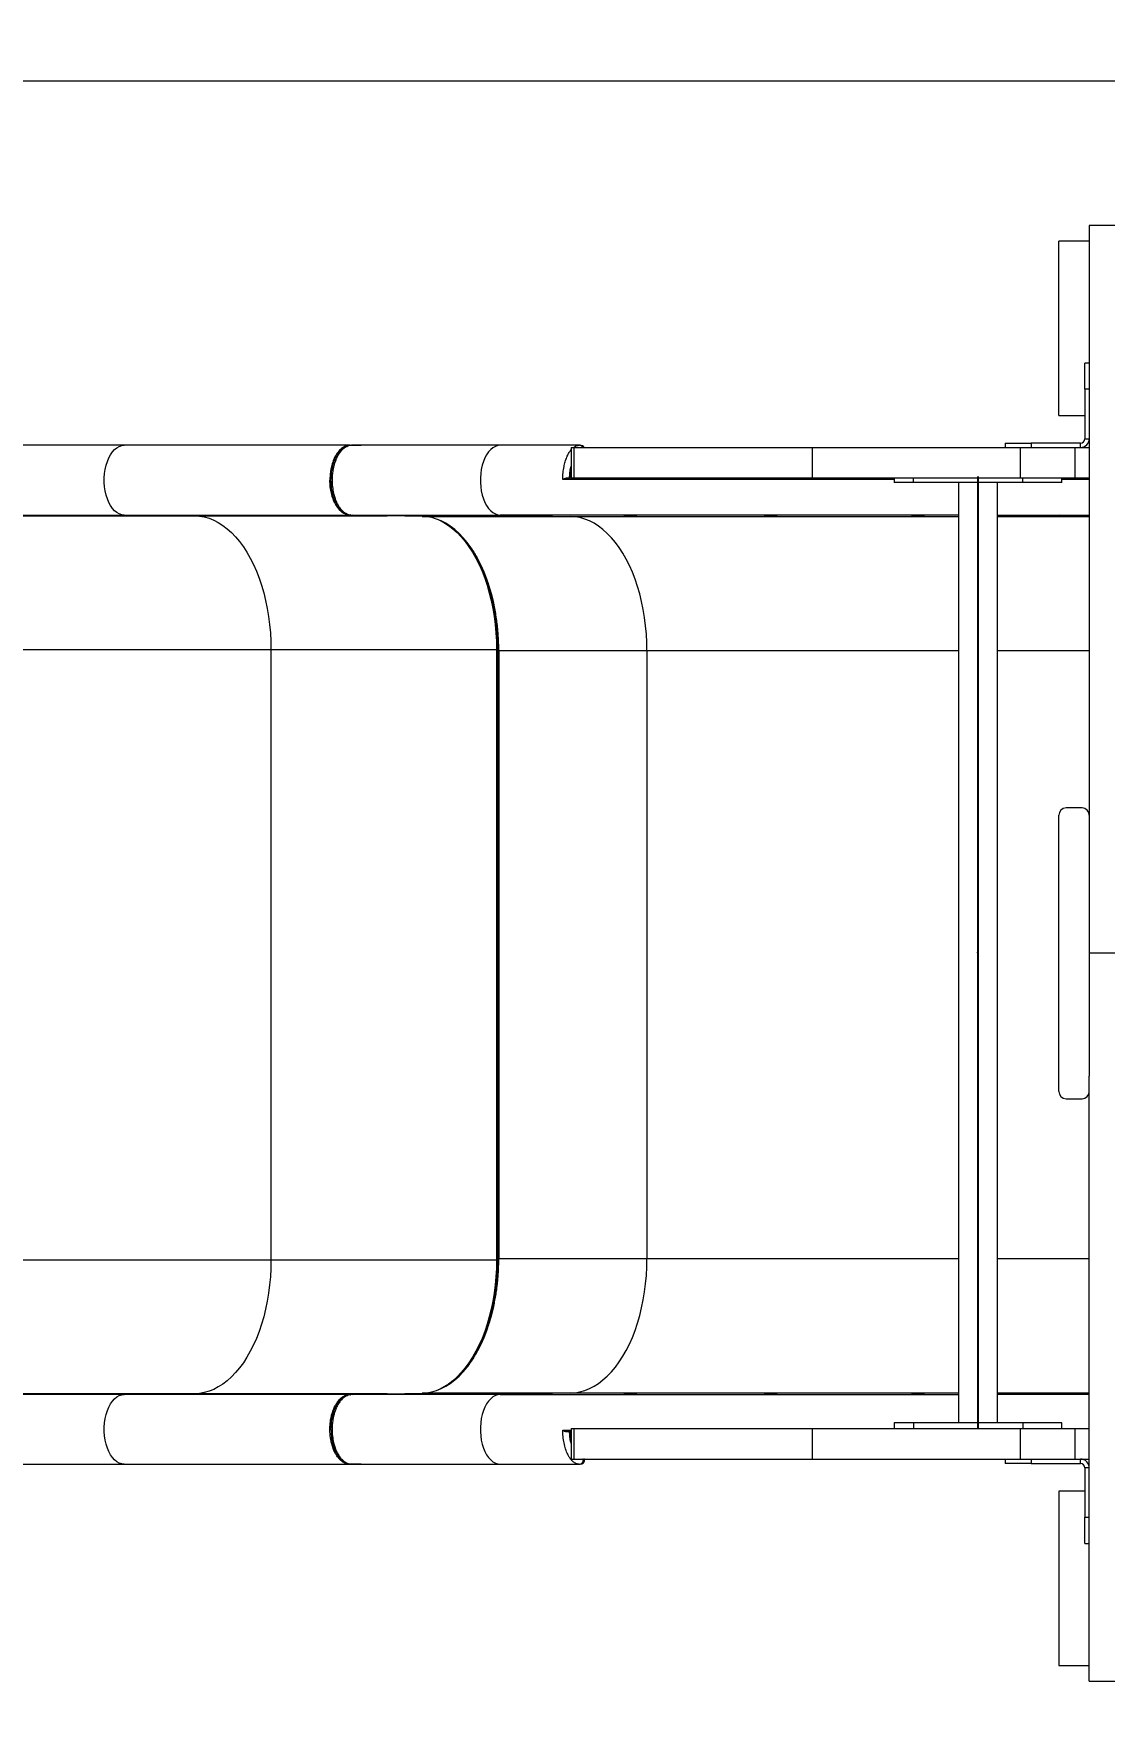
# Model space of a CAD drawing. Header units: millimetres. Extents: x -3976 to 3608, y -2418 to 2527.
# Drawn here: x -693 to 45, y -92 to 1060 of the extents above; entities that cross this region are included whole.
import ezdxf

# ---------------------------------------------------------------- set-up
doc = ezdxf.new("R2010")
doc.units = ezdxf.units.MM
for name, color, linetype in [('DIKOM_ОБЪЕКТ', 7, 'Continuous'), ('DIKOM_РАЗМЕР_ЗОНА', 7, 'Continuous'), ('DIKOM_РАЗМЕР_ОБЪЕКТА', 7, 'Continuous')]:
    doc.layers.add(name, color=color, linetype=linetype)
doc.styles.add('style1', font='arialbd.ttf', dxfattribs={"width": 0.8})
doc.dimstyles.new('1-50', dxfattribs={"dimtxt": 300, "dimasz": 200, "dimexe": 100, "dimexo": 0, "dimgap": 100, "dimtad": 1, "dimtoh": 1, "dimtxsty": 'style1', "dimcen": 200, "dimclrd": 7, "dimclre": 7, "dimclrt": 7, "dimadec": 1, "dimazin": 2, "dimtfac": 1, "dimtmove": 0, "dimatfit": 2, "dimfxl": 0, "dimlwd": 25, "dimlwe": 18, "dimarcsym": 0})

# ---------------------------------------------------------------- blocks, each defined once
blk = doc.blocks.new('*D17')
at = {"layer": 'Defpoints', "color": 0, "transparency": 16777216}
for p in [(-1192.2, 352), (2107.8, 352), (2107.8, -638.8)]:
    blk.add_point(p, dxfattribs=at)
at = {"layer": 'DIKOM_РАЗМЕР_ОБЪЕКТА', "color": 7, "lineweight": 18, "transparency": 16777216}
for p, q in [((-1192.2, 352), (-1192.2, -738.8)), ((2107.8, 352), (2107.8, -738.8))]:
    blk.add_line(p, q, dxfattribs=at)
at = {"layer": 'DIKOM_РАЗМЕР_ОБЪЕКТА', "color": 7, "lineweight": 25, "transparency": 16777216}
blk.add_line((-992.2, -638.8), (1907.8, -638.8), dxfattribs=at)
at = {"layer": 'DIKOM_РАЗМЕР_ОБЪЕКТА', "color": 7, "transparency": 16777216}
for points in [[(-992.2, -605.4), (-992.2, -672.1), (-1192.2, -638.8)], [(1907.8, -605.4), (1907.8, -672.1), (2107.8, -638.8)]]:
    blk.add_solid(points, dxfattribs=at)
at = {"layer": 'DIKOM_РАЗМЕР_ОБЪЕКТА', "color": 7, "transparency": 16777216, "insert": (410.7, -385.5), "char_height": 300, "attachment_point": 5, "style": 'style1'}
blk.add_mtext('{\\fArial|b0|i0|c204|p34;3300}', dxfattribs=at)
blk = doc.blocks.new('*D18')
at = {"layer": 'Defpoints', "color": 0, "transparency": 16777216}
for p in [(-1411.9, 1027.2), (1585.5, 1027.2), (1585.5, -172.8)]:
    blk.add_point(p, dxfattribs=at)
at = {"layer": 'DIKOM_РАЗМЕР_ОБЪЕКТА', "color": 7, "lineweight": 18, "transparency": 16777216}
for p, q in [((1585.5, 1027.2), (-1511.9, 1027.2)), ((1585.5, -172.8), (-1511.9, -172.8))]:
    blk.add_line(p, q, dxfattribs=at)
at = {"layer": 'DIKOM_РАЗМЕР_ОБЪЕКТА', "color": 7, "lineweight": 25, "transparency": 16777216}
blk.add_line((-1411.9, 27.2), (-1411.9, 827.2), dxfattribs=at)
at = {"layer": 'DIKOM_РАЗМЕР_ОБЪЕКТА', "color": 7, "transparency": 16777216}
for points in [[(-1445.3, 827.2), (-1378.6, 827.2), (-1411.9, 1027.2)], [(-1445.3, 27.2), (-1378.6, 27.2), (-1411.9, -172.8)]]:
    blk.add_solid(points, dxfattribs=at)
at = {"layer": 'DIKOM_РАЗМЕР_ОБЪЕКТА', "color": 7, "transparency": 16777216, "insert": (-1665.1, 359.7), "char_height": 300, "attachment_point": 5, "rotation": 90, "style": 'style1'}
blk.add_mtext('{\\fArial|b0|i0|c204|p34;1200}', dxfattribs=at)
blk = doc.blocks.new('*D19')
at = {"layer": 'Defpoints', "color": 0, "transparency": 16777216}
for p in [(-3525.8, 2527.2), (1656, 2527.2), (1566, -1672.8)]:
    blk.add_point(p, dxfattribs=at)
at = {"layer": 'DIKOM_РАЗМЕР_ЗОНА', "color": 7, "lineweight": 18, "transparency": 16777216}
for p, q in [((1656, 2527.2), (-3625.8, 2527.2)), ((1566, -1672.8), (-3625.8, -1672.8))]:
    blk.add_line(p, q, dxfattribs=at)
at = {"layer": 'DIKOM_РАЗМЕР_ЗОНА', "color": 7, "lineweight": 25, "transparency": 16777216}
blk.add_line((-3525.8, -1472.8), (-3525.8, 2327.2), dxfattribs=at)
at = {"layer": 'DIKOM_РАЗМЕР_ЗОНА', "color": 7, "transparency": 16777216}
for points in [[(-3559.2, 2327.2), (-3492.5, 2327.2), (-3525.8, 2527.2)], [(-3559.2, -1472.8), (-3492.5, -1472.8), (-3525.8, -1672.8)]]:
    blk.add_solid(points, dxfattribs=at)
at = {"layer": 'DIKOM_РАЗМЕР_ЗОНА', "color": 7, "transparency": 16777216, "insert": (-3779, 430.8), "char_height": 300, "attachment_point": 5, "rotation": 90, "style": 'style1'}
blk.add_mtext('{\\fArial|b0|i0|c204|p34;4200}', dxfattribs=at)
blk = doc.blocks.new('*D20')
at = {"layer": 'Defpoints', "color": 0, "transparency": 16777216}
for p in [(-3192.2, 426.2), (3607.8, -127.7), (3607.8, -2317.5)]:
    blk.add_point(p, dxfattribs=at)
at = {"layer": 'DIKOM_РАЗМЕР_ЗОНА', "color": 7, "lineweight": 18, "transparency": 16777216}
for p, q in [((-3192.2, 426.2), (-3192.2, -2417.5)), ((3607.8, -127.7), (3607.8, -2417.5))]:
    blk.add_line(p, q, dxfattribs=at)
at = {"layer": 'DIKOM_РАЗМЕР_ЗОНА', "color": 7, "lineweight": 25, "transparency": 16777216}
blk.add_line((-2992.2, -2317.5), (3407.8, -2317.5), dxfattribs=at)
at = {"layer": 'DIKOM_РАЗМЕР_ЗОНА', "color": 7, "transparency": 16777216}
for points in [[(-2992.2, -2284.2), (-2992.2, -2350.9), (-3192.2, -2317.5)], [(3407.8, -2284.2), (3407.8, -2350.9), (3607.8, -2317.5)]]:
    blk.add_solid(points, dxfattribs=at)
at = {"layer": 'DIKOM_РАЗМЕР_ЗОНА', "color": 7, "transparency": 16777216, "insert": (387.2, -2064.3), "char_height": 300, "attachment_point": 5, "style": 'style1'}
blk.add_mtext('{\\fArial|b0|i0|c204|p34;6800}', dxfattribs=at)

msp = doc.modelspace()

# ---------------------------------------------------------------- linework, layer by layer
at = {"layer": 'DIKOM_ОБЪЕКТ', "color": 7, "linetype": 'Continuous', "lineweight": 15}
for p, q in [((55.055, 927.964), (34.055, 927.964)), ((34.055, 927.964), (34.055, 511.665)), ((34.055, 917.238), (13.055, 917.238)), ((13.055, 797.238), (13.055, 917.238)), ((34.055, 833.238), (31.055, 833.238)), ((31.055, 815.238), (31.055, 833.238)), ((34.055, 815.238), (31.055, 815.238)), ((31.055, 815.238), (31.055, 781.238)), ((13.055, 797.238), (31.055, 797.238)), ((-474.919, 776.738), (-630.221, 776.738)), ((-474.761, 776.72), (-475.034, 776.714)), ((-474.919, 776.738), (-467.208, 776.738)), ((-465.569, 776.738), (-473.413, 776.738)), ((-465.569, 776.738), (-467.208, 776.738)), ((-371.366, 776.738), (-465.569, 776.738)), ((-322.602, 775.238), (-322.602, 754.238)), ((-322.602, 775.238), (-320.703, 775.238)), ((-320.703, 775.238), (-320.703, 754.238)), ((-320.703, 775.238), (-156.75, 775.238)), ((-316.54, 776.738), (-317.104, 776.738)), ((-156.75, 775.238), (-156.75, 754.238)), ((-156.75, 775.238), (-13.447, 775.238)), ((-23.945, 778.238), (-23.945, 775.238)), ((-23.945, 778.238), (-5.945, 778.238)), ((-13.447, 775.238), (-13.447, 754.238)), ((-13.447, 775.238), (24.055, 775.238)), ((-5.945, 778.238), (-5.945, 775.238)), ((28.055, 778.238), (-5.945, 778.238)), ((24.055, 775.238), (24.055, 754.238)), ((24.055, 775.238), (34.055, 775.238)), ((28.055, 775.238), (28.055, 778.238)), ((31.055, 781.238), (34.055, 781.238)), ((-325.825, 754.238), (-323.078, 754.238)), ((-322.602, 754.238), (-320.703, 754.238)), ((-320.703, 754.238), (-156.75, 754.238)), ((-156.75, 754.238), (-13.447, 754.238)), ((-100.212, 754.238), (-100.212, 751.238)), ((-86.989, 751.238), (-100.212, 751.238)), ((-11.723, 751.238), (-86.989, 751.238)), ((-56.029, 751.238), (-56.029, 104.239)), ((-29.129, 104.239), (-29.129, 751.238)), ((-13.447, 754.238), (24.055, 754.238)), ((15.055, 751.238), (-11.723, 751.238)), ((15.055, 751.238), (15.055, 754.238)), ((24.055, 754.238), (34.055, 754.238)), ((-802.297, 728.235), (-581.728, 728.235)), ((-802.295, 728.738), (-630.221, 728.738)), ((-630.221, 728.738), (-474.919, 728.738)), ((-630.221, 728.738), (-581.728, 728.235)), ((-474.919, 728.738), (-471.91, 728.707)), ((-473.413, 728.738), (-371.366, 728.738)), ((-425.234, 727.737), (-473.413, 728.738)), ((-425.234, 727.737), (-323.187, 727.737)), ((-55.896, 728.738), (-371.366, 728.738)), ((-371.366, 728.738), (-323.187, 727.737)), ((-323.187, 727.737), (-55.898, 727.737)), ((-29.129, 728.738), (34.055, 728.738)), ((-802.299, 636.237), (-529.275, 636.237)), ((-529.275, 636.237), (-373.973, 636.237)), ((-529.275, 636.237), (-529.275, 216.24)), ((-373.226, 636.237), (-373.973, 636.237)), ((-373.973, 636.237), (-373.973, 216.24)), ((-373.226, 216.24), (-373.226, 636.237)), ((-372.679, 635.238), (-372.679, 217.238)), ((-270.419, 635.238), (-372.466, 635.238)), ((-372.466, 635.238), (-372.466, 217.238)), ((-55.9, 635.238), (-270.419, 635.238)), ((-270.419, 635.238), (-270.419, 217.238)), ((13.055, 332.238), (13.055, 522.238)), ((29.055, 527.238), (18.055, 527.238)), ((34.055, 511.665), (34.055, 342.812)), ((55.055, 427.238), (34.055, 427.238)), ((34.055, -73.487), (34.055, 342.812)), ((18.055, 327.238), (29.055, 327.238)), ((-529.275, 216.24), (-802.299, 216.24)), ((-373.973, 216.24), (-529.275, 216.24)), ((-373.973, 216.24), (-373.226, 216.24)), ((-372.466, 217.238), (-270.419, 217.238)), ((-270.419, 217.238), (-55.9, 217.238)), ((-414.173, 126.887), (-414.359, 126.808)), ((-581.728, 124.242), (-802.297, 124.242)), ((-630.221, 123.738), (-802.295, 123.738)), ((-581.728, 124.242), (-630.221, 123.738)), ((-474.919, 123.738), (-630.221, 123.738)), ((-471.91, 123.77), (-474.919, 123.738)), ((-473.413, 123.738), (-425.234, 124.74)), ((-371.366, 123.738), (-473.413, 123.738)), ((-323.187, 124.74), (-425.234, 124.74)), ((-323.187, 124.74), (-371.366, 123.738)), ((-371.366, 123.738), (-55.896, 123.738)), ((-55.898, 124.74), (-323.187, 124.74)), ((34.055, 123.738), (-29.129, 123.738)), ((-100.212, 104.239), (-100.212, 100.238)), ((-86.989, 104.239), (-100.212, 104.239)), ((-86.989, 104.239), (-86.989, 100.238)), ((-11.723, 104.239), (-86.989, 104.239)), ((-11.723, 104.239), (-11.723, 100.238)), ((15.055, 104.239), (-11.723, 104.239)), ((15.055, 100.238), (15.055, 104.239)), ((-487.938, 99.738), (-488.685, 99.738)), ((-325.825, 98.238), (-322.602, 98.238)), ((-322.602, 100.238), (-322.602, 79.238)), ((-322.602, 100.238), (-320.703, 100.238)), ((-320.703, 100.238), (-320.703, 79.238)), ((-320.703, 100.238), (-156.75, 100.238)), ((-156.75, 100.238), (-156.75, 79.238)), ((-156.75, 100.238), (-13.447, 100.238)), ((-13.447, 100.238), (-13.447, 79.238)), ((-13.447, 100.238), (24.055, 100.238)), ((24.055, 100.238), (24.055, 79.238)), ((24.055, 100.238), (34.055, 100.238)), ((-630.221, 75.738), (-474.919, 75.738)), ((-467.208, 75.738), (-474.919, 75.738)), ((-473.413, 75.738), (-465.569, 75.738)), ((-467.208, 75.738), (-465.569, 75.738)), ((-465.569, 75.738), (-371.366, 75.738)), ((-322.602, 79.238), (-320.703, 79.238)), ((-320.703, 79.238), (-156.75, 79.238)), ((-317.104, 75.738), (-316.54, 75.738)), ((-314.102, 79.139), (-313.538, 79.139)), ((-313.538, 79.238), (-313.538, 79.139)), ((-313.093, 79.139), (-313.093, 79.238)), ((-156.75, 79.238), (-13.447, 79.238)), ((-23.945, 79.238), (-23.945, 76.239)), ((-5.945, 76.239), (-23.945, 76.239)), ((-13.447, 79.238), (24.055, 79.238)), ((-5.945, 79.238), (-5.945, 76.239)), ((-5.945, 76.239), (28.055, 76.239)), ((24.055, 79.238), (34.055, 79.238)), ((28.055, 76.239), (28.055, 79.238)), ((34.055, 73.238), (31.055, 73.238)), ((31.055, 73.238), (31.055, 39.239)), ((31.055, 57.239), (13.055, 57.239)), ((13.055, 57.239), (13.055, -62.761)), ((31.055, 39.239), (34.055, 39.239)), ((31.055, 21.239), (31.055, 39.239)), ((31.055, 21.239), (34.055, 21.239)), ((13.055, -62.761), (34.055, -62.761)), ((34.055, -73.487), (55.055, -73.487))]:
    msp.add_line(p, q, dxfattribs=at)
at = {"layer": 'DIKOM_ОБЪЕКТ', "color": 8, "linetype": 'Continuous', "lineweight": 15}
for p, q in [((-100.212, 753.26), (-328.386, 753.26)), ((-86.989, 751.238), (-86.989, 754.238)), ((-11.723, 751.238), (-11.723, 754.238)), ((34.055, 753.26), (15.055, 753.26)), ((-581.728, 728.235), (-449.199, 728.235)), ((-29.129, 727.737), (34.055, 727.737)), ((-372.687, 636.237), (-373.226, 636.237)), ((-372.466, 635.238), (-372.679, 635.238)), ((34.055, 635.238), (-29.129, 635.238)), ((-373.226, 216.24), (-372.696, 216.24)), ((-372.679, 217.238), (-372.466, 217.238)), ((-29.129, 217.238), (34.055, 217.238)), ((-449.199, 124.242), (-581.728, 124.242)), ((34.055, 124.74), (-29.129, 124.74)), ((-328.386, 99.217), (-322.602, 99.217)), ((-314.102, 79.139), (-314.603, 79.238)), ((-313.093, 79.139), (-313.538, 79.139))]:
    msp.add_line(p, q, dxfattribs=at)
at = {"layer": 'DIKOM_ОБЪЕКТ', "color": 7, "linetype": 'Continuous'}
msp.add_line((-42.579, 755.238), (-42.579, 100.238), dxfattribs=at)
at = {"layer": 'DIKOM_ОБЪЕКТ', "color": 7, "linetype": 'Continuous', "lineweight": 15, "flags": 128}
for points in [[(-630.221, 728.738), (-631.947, 728.928), (-633.645, 729.492), (-635.289, 730.424), (-636.853, 731.707), (-638.313, 733.322), (-639.645, 735.243), (-640.828, 737.44), (-641.844, 739.879), (-642.677, 742.52), (-643.313, 745.322), (-643.743, 748.241), (-643.96, 751.232), (-643.96, 754.245), (-643.743, 757.236), (-643.313, 760.155), (-642.677, 762.957), (-641.844, 765.598), (-640.828, 768.037), (-639.645, 770.234), (-638.313, 772.155), (-636.853, 773.77), (-635.289, 775.053), (-633.645, 775.984), (-631.947, 776.549), (-630.221, 776.738)], [(-371.366, 776.738), (-373.091, 776.549), (-374.789, 775.984), (-376.433, 775.053), (-377.997, 773.77), (-379.457, 772.155), (-380.789, 770.234), (-381.972, 768.037), (-382.988, 765.598), (-383.821, 762.957), (-384.457, 760.155), (-384.887, 757.236), (-385.104, 754.245), (-385.104, 751.232), (-384.887, 748.241), (-384.457, 745.322), (-383.821, 742.52), (-382.988, 739.879), (-381.972, 737.44), (-380.789, 735.243), (-379.457, 733.322), (-377.997, 731.707), (-376.433, 730.424), (-374.789, 729.492), (-373.091, 728.928), (-371.366, 728.738)], [(-581.728, 728.235), (-578.428, 728.021), (-575.142, 727.447), (-571.883, 726.516), (-568.664, 725.231), (-565.498, 723.598), (-562.396, 721.622), (-559.371, 719.312), (-556.435, 716.677), (-553.599, 713.727), (-550.874, 710.473), (-548.272, 706.928), (-545.802, 703.107), (-543.474, 699.023), (-541.296, 694.694), (-539.279, 690.136), (-537.429, 685.366), (-535.754, 680.405), (-534.26, 675.27), (-532.953, 669.982), (-531.838, 664.562), (-530.92, 659.031), (-530.203, 653.411), (-529.688, 647.724), (-529.378, 641.992), (-529.275, 636.237)], [(-390.959, 705.418), (-391.579, 706.332), (-394.197, 709.896), (-396.938, 713.167), (-399.791, 716.133), (-402.744, 718.781), (-405.787, 721.102), (-408.908, 723.087), (-412.093, 724.727), (-415.331, 726.017), (-418.609, 726.95), (-421.914, 727.525), (-425.234, 727.737)], [(-270.419, 635.238), (-270.523, 641.027), (-270.835, 646.792), (-271.352, 652.512), (-272.075, 658.165), (-272.998, 663.727), (-274.119, 669.178), (-275.434, 674.496), (-276.937, 679.66), (-278.623, 684.65), (-280.484, 689.447), (-282.514, 694.031), (-284.704, 698.384), (-287.047, 702.49), (-289.532, 706.332), (-292.15, 709.896), (-294.891, 713.167), (-297.744, 716.133), (-300.697, 718.781), (-303.74, 721.102), (-306.861, 723.087), (-310.046, 724.727), (-313.284, 726.017), (-316.562, 726.95), (-319.867, 727.525), (-323.187, 727.737)], [(-529.275, 216.24), (-529.378, 210.485), (-529.688, 204.753), (-530.203, 199.066), (-530.92, 193.445), (-531.838, 187.915), (-532.953, 182.495), (-534.26, 177.207), (-535.754, 172.072), (-537.429, 167.111), (-539.279, 162.341), (-541.296, 157.783), (-543.474, 153.454), (-545.802, 149.37), (-548.272, 145.549), (-550.874, 142.004), (-553.599, 138.75), (-556.435, 135.8), (-559.371, 133.165), (-562.396, 130.855), (-565.498, 128.879), (-568.664, 127.246), (-571.883, 125.961), (-575.142, 125.03), (-578.428, 124.456), (-581.728, 124.242)], [(-323.187, 124.74), (-319.867, 124.952), (-316.562, 125.527), (-313.284, 126.46), (-310.046, 127.75), (-306.861, 129.39), (-303.74, 131.375), (-300.697, 133.696), (-297.744, 136.344), (-294.891, 139.31), (-292.15, 142.581), (-289.532, 146.145), (-287.047, 149.987), (-284.704, 154.093), (-282.514, 158.446), (-280.484, 163.03), (-278.623, 167.827), (-276.937, 172.817), (-275.434, 177.981), (-274.119, 183.299), (-272.998, 188.75), (-272.075, 194.312), (-271.352, 199.965), (-270.835, 205.685), (-270.523, 211.45), (-270.419, 217.238)], [(-425.234, 124.74), (-421.914, 124.952), (-418.609, 125.527), (-415.331, 126.46), (-412.093, 127.75), (-408.908, 129.39), (-405.787, 131.375), (-402.744, 133.696), (-399.791, 136.344), (-396.938, 139.31), (-394.249, 142.514)], [(-630.221, 75.738), (-631.947, 75.928), (-633.645, 76.492), (-635.289, 77.424), (-636.853, 78.707), (-638.313, 80.322), (-639.645, 82.243), (-640.828, 84.44), (-641.844, 86.879), (-642.677, 89.52), (-643.313, 92.322), (-643.743, 95.241), (-643.96, 98.232), (-643.96, 101.245), (-643.743, 104.236), (-643.313, 107.155), (-642.677, 109.957), (-641.844, 112.598), (-640.828, 115.037), (-639.645, 117.234), (-638.313, 119.155), (-636.853, 120.77), (-635.289, 122.053), (-633.645, 122.984), (-631.947, 123.549), (-630.221, 123.738)], [(-371.366, 123.738), (-373.091, 123.549), (-374.789, 122.984), (-376.433, 122.053), (-377.997, 120.77), (-379.457, 119.155), (-380.789, 117.234), (-381.972, 115.037), (-382.988, 112.598), (-383.821, 109.957), (-384.457, 107.155), (-384.887, 104.236), (-385.104, 101.245), (-385.104, 98.232), (-384.887, 95.241), (-384.457, 92.322), (-383.821, 89.52), (-382.988, 86.879), (-381.972, 84.44), (-380.789, 82.243), (-379.457, 80.322), (-377.997, 78.707), (-376.433, 77.424), (-374.789, 76.492), (-373.091, 75.928), (-371.366, 75.738)]]:
    msp.add_lwpolyline(points, dxfattribs=at)
at = {"layer": 'DIKOM_ОБЪЕКТ', "color": 8, "linetype": 'Continuous', "lineweight": 15, "flags": 128}
for points in [[(-413.248, 725.178), (-410.196, 723.598), (-407.094, 721.622), (-404.069, 719.312), (-401.133, 716.677), (-398.297, 713.727), (-395.572, 710.473), (-392.97, 706.928), (-390.5, 703.107), (-388.172, 699.023), (-385.995, 694.694), (-383.977, 690.136), (-382.127, 685.366), (-380.452, 680.405), (-378.958, 675.27), (-377.651, 669.982), (-376.536, 664.562), (-375.618, 659.031), (-374.901, 653.411), (-374.386, 647.724), (-374.076, 641.992), (-373.973, 636.237)], [(-372.466, 635.238), (-372.57, 641.027), (-372.882, 646.792), (-373.399, 652.512), (-374.122, 658.165), (-375.045, 663.727), (-376.167, 669.178), (-377.481, 674.496), (-378.985, 679.66), (-380.67, 684.65), (-382.531, 689.447), (-384.561, 694.031), (-386.751, 698.384), (-389.094, 702.49), (-390.959, 705.418)], [(-373.226, 636.237), (-373.33, 642.01), (-373.64, 647.761), (-374.156, 653.466), (-374.876, 659.104), (-375.797, 664.652), (-376.915, 670.09), (-378.226, 675.394), (-379.725, 680.545), (-381.406, 685.523), (-383.262, 690.307), (-385.286, 694.88), (-387.47, 699.223), (-389.805, 703.32), (-390.796, 704.911)], [(-373.973, 216.24), (-374.076, 210.485), (-374.386, 204.753), (-374.901, 199.066), (-375.618, 193.445), (-376.536, 187.915), (-377.651, 182.495), (-378.958, 177.207), (-380.452, 172.072), (-382.127, 167.111), (-383.977, 162.341), (-385.995, 157.783), (-388.172, 153.454), (-390.5, 149.37), (-392.97, 145.549), (-395.572, 142.004), (-398.297, 138.75), (-401.133, 135.8), (-404.069, 133.165), (-407.094, 130.855), (-410.196, 128.879), (-413.362, 127.246), (-414.173, 126.887)], [(-394.249, 142.514), (-394.197, 142.581), (-391.579, 146.145), (-389.094, 149.987), (-386.751, 154.093), (-384.561, 158.446), (-382.531, 163.03), (-380.67, 167.827), (-378.985, 172.817), (-377.481, 177.981), (-376.167, 183.299), (-375.045, 188.75), (-374.122, 194.312), (-373.399, 199.965), (-372.882, 205.685), (-372.57, 211.45), (-372.466, 217.238)], [(-390.251, 148.432), (-389.805, 149.157), (-387.47, 153.254), (-385.286, 157.597), (-383.262, 162.17), (-381.406, 166.954), (-379.725, 171.932), (-378.226, 177.083), (-376.915, 182.387), (-375.797, 187.825), (-374.876, 193.373), (-374.156, 199.011), (-373.64, 204.716), (-373.33, 210.467), (-373.226, 216.24)]]:
    msp.add_lwpolyline(points, dxfattribs=at)
at = {"layer": 'DIKOM_ОБЪЕКТ', "color": 8, "linetype": 'Continuous', "lineweight": 15}
for centre in [(-317.167, 773.818), (-316.603, 773.818)]:
    msp.add_arc(centre, 2.921, 29.094472, 88.766534, dxfattribs=at)
at = {"layer": 'DIKOM_ОБЪЕКТ', "color": 7, "linetype": 'Continuous', "lineweight": 15}
for centre, radius, start, end in [((-316.493, 773.338), 3.4, 33.974476, 90), ((28.055, 781.238), 3, 270, 0), ((28.055, 781.238), 6, 270, 0), ((18.055, 522.238), 5, 90, 180), ((29.055, 522.238), 5, 0, 90), ((18.055, 332.238), 5, 180, 270), ((29.055, 332.238), 5, 270, 0), ((-484.702, 115.267), 1.443, 58.862832, 88.08014), ((-487.688, 106.123), 2.8, 73.701637, 88.948626), ((-487.688, 93.352), 2.798, 271.045262, 286.304475), ((-317.316, 78.951), 3.22, 273.778204, 3.33614), ((-316.752, 78.951), 3.22, 273.778204, 3.33614), ((-316.493, 79.138), 3.4, 270, 0), ((28.055, 73.238), 6, 0, 90), ((28.055, 73.238), 3, 0, 90)]:
    msp.add_arc(centre, radius, start, end, dxfattribs=at)
for centre in [(18.113, 728.557), (18.113, 123.92)]:
    msp.add_ellipse(centre, major_axis=(4.5, 0), ratio=0.01192085, dxfattribs=at)
for points, knots in [([(-630.221, 776.738), (-635.234, 776.738), (-645.294, 776.738), (-661.176, 776.738), (-677.62, 776.738), (-694.605, 776.738), (-712.027, 776.738), (-729.79, 776.738), (-747.793, 776.738), (-765.934, 776.738), (-784.117, 776.738), (-796.25, 776.738), (-802.295, 776.738)], [0, 0, 0, 0, 0.09897379, 0.19860924, 0.29875819, 0.39927274, 0.50000087, 0.60073044, 0.70124572, 0.80139461, 0.90102793, 1, 1, 1, 1]), ([(-474.919, 776.738), (-475.522, 776.699), (-476.726, 776.619), (-478.439, 776.001), (-479.991, 775.106), (-481.356, 774.003), (-482.553, 772.758), (-483.576, 771.439), (-484.536, 769.96), (-485.461, 768.244), (-486.339, 766.223), (-487.093, 764.038), (-487.744, 761.606), (-488.263, 758.879), (-488.618, 755.861), (-488.662, 753.792), (-488.685, 752.738)], [0, 0, 0, 0, 0.0835006, 0.16699862, 0.24181017, 0.31016539, 0.37530474, 0.43486859, 0.48654707, 0.55300909, 0.6220811, 0.6879371, 0.75574115, 0.83536122, 0.91620226, 1, 1, 1, 1]), ([(-473.413, 776.738), (-473.551, 776.736), (-474.173, 776.726), (-475.192, 776.574), (-476.47, 776.172), (-477.648, 775.608), (-478.94, 774.768), (-480.317, 773.572), (-481.746, 771.923), (-482.761, 770.396), (-483.438, 769.196), (-483.831, 768.438), (-484.169, 767.725), (-484.462, 767.061), (-484.905, 765.989), (-485.508, 764.296), (-486.132, 762.027), (-486.589, 759.799), (-486.933, 757.479), (-487.134, 755.15), (-487.22, 751.918), (-487.003, 748.025), (-486.386, 744.495), (-485.766, 742.113), (-485.378, 740.844), (-484.978, 739.698), (-484.484, 738.439), (-483.915, 737.188), (-483.311, 736.044), (-482.772, 735.124), (-482.223, 734.28), (-481.645, 733.488), (-480.52, 732.103), (-479.277, 730.946), (-478.054, 730.136), (-477.424, 729.771), (-476.578, 729.356), (-475.204, 728.864), (-474.069, 728.785), (-473.413, 728.738)], [0, 0, 0, 0, 0.00960201, 0.04317847, 0.07071875, 0.09964442, 0.12790223, 0.16632491, 0.20613919, 0.24654873, 0.25917546, 0.27310319, 0.28719615, 0.29598471, 0.30643558, 0.3398212, 0.37517746, 0.40645433, 0.4338362, 0.47044163, 0.50000952, 0.56251138, 0.62509789, 0.64585227, 0.66660611, 0.68234279, 0.69928707, 0.72728563, 0.74578336, 0.76112057, 0.77966861, 0.7965763, 0.81215715, 0.87524781, 0.89348507, 0.9029412, 0.92133318, 0.95447103, 1, 1, 1, 1]), ([(-474.54, 776.624), (-474.542, 776.626), (-474.568, 776.644), (-474.623, 776.672), (-474.704, 776.705), (-474.803, 776.732), (-474.875, 776.736), (-474.919, 776.738)], [0, 0, 0, 0, 0.01607057, 0.23181886, 0.44744917, 0.66316356, 1, 1, 1, 1]), ([(-317.104, 776.738), (-323.305, 776.738), (-335.701, 776.738), (-353.806, 776.738), (-365.511, 776.738), (-371.366, 776.738)], [0, 0, 0, 0, 0.33341603, 0.66658367, 1, 1, 1, 1]), ([(-474.919, 728.738), (-475.402, 728.764), (-476.286, 728.81), (-477.478, 729.133), (-478.416, 729.51), (-479.105, 729.867), (-479.673, 730.208), (-480.289, 730.627), (-481.02, 731.205), (-481.813, 731.945), (-482.578, 732.774), (-483.31, 733.688), (-483.951, 734.607), (-484.463, 735.433), (-485.109, 736.565), (-485.812, 737.998), (-486.577, 739.911), (-487.188, 741.779), (-487.886, 744.463), (-488.536, 748.103), (-488.634, 751.164), (-488.685, 752.738)], [0, 0, 0, 0, 0.06693583, 0.12265367, 0.167151, 0.20042671, 0.22247427, 0.2505333, 0.29214138, 0.33375098, 0.37535896, 0.41697729, 0.45861248, 0.49052325, 0.51398383, 0.58564217, 0.64021073, 0.69943243, 0.75664735, 0.87484618, 1, 1, 1, 1]), ([(-328.386, 753.26), (-327.998, 753.487), (-327.395, 753.839), (-326.491, 754.178), (-326.031, 754.22), (-325.825, 754.238)], [0, 0, 0, 0, 0.49949879, 0.776231, 1, 1, 1, 1]), ([(-323.089, 754.039), (-323.052, 755.133), (-322.989, 757.048), (-322.718, 758.872), (-322.602, 759.654)], [0, 0, 0, 0, 0.5708215, 1, 1, 1, 1]), ([(-476.12, 728.83), (-475.85, 728.798), (-475.404, 728.745), (-474.955, 728.757), (-474.779, 728.762)], [0, 0, 0, 0, 0.60709461, 1, 1, 1, 1]), ([(-474.919, 728.738), (-474.866, 728.742), (-474.759, 728.75), (-474.604, 728.809), (-474.46, 728.9), (-474.38, 728.988), (-474.34, 729.031)], [0, 0, 0, 0, 0.25000607, 0.49993537, 0.74998587, 1, 1, 1, 1]), ([(-286.419, 728.58), (-286.369, 728.585), (-286.27, 728.596), (-285.494, 728.606), (-284.352, 728.612), (-282.925, 728.611), (-281.388, 728.604), (-279.91, 728.592), (-278.659, 728.576), (-277.775, 728.558), (-277.454, 728.544), (-277.392, 728.531), (-277.591, 728.519), (-278.338, 728.508), (-279.488, 728.503), (-280.912, 728.504), (-282.45, 728.511), (-283.928, 728.523), (-285.18, 728.539), (-286.06, 728.557), (-286.392, 728.571), (-286.414, 728.579), (-286.419, 728.58)], [0, 0, 0, 0, 0.05368679, 0.10737329, 0.16105919, 0.21473839, 0.26842161, 0.32210465, 0.37578878, 0.42947688, 0.48316896, 0.49999965, 0.55368648, 0.60737507, 0.66105853, 0.71474124, 0.76842024, 0.82210304, 0.87578783, 0.92947837, 0.98316828, 1, 1, 1, 1]), ([(-189.78, 728.571), (-189.73, 728.576), (-189.63, 728.588), (-188.855, 728.601), (-187.712, 728.609), (-186.286, 728.612), (-184.749, 728.609), (-183.271, 728.599), (-182.02, 728.586), (-181.136, 728.568), (-180.814, 728.554), (-180.753, 728.541), (-180.952, 728.528), (-181.699, 728.514), (-182.849, 728.505), (-184.273, 728.503), (-185.811, 728.506), (-187.288, 728.516), (-188.541, 728.53), (-189.421, 728.547), (-189.753, 728.561), (-189.775, 728.569), (-189.78, 728.571)], [0, 0, 0, 0, 0.05368915, 0.10737727, 0.16106436, 0.21474672, 0.26842942, 0.32211206, 0.37579266, 0.42947948, 0.48317061, 0.50000035, 0.55368953, 0.6073777, 0.66106411, 0.71474688, 0.76842958, 0.82210819, 0.87579228, 0.92947914, 0.98317027, 1, 1, 1, 1]), ([(-88.387, 728.56), (-88.337, 728.566), (-88.237, 728.578), (-87.461, 728.594), (-86.319, 728.605), (-84.893, 728.611), (-83.355, 728.611), (-81.877, 728.605), (-80.626, 728.594), (-79.742, 728.578), (-79.421, 728.565), (-79.36, 728.551), (-79.559, 728.537), (-80.306, 728.521), (-81.456, 728.51), (-82.88, 728.504), (-84.418, 728.504), (-85.896, 728.51), (-87.148, 728.521), (-88.028, 728.537), (-88.36, 728.551), (-88.382, 728.559), (-88.387, 728.56)], [0, 0, 0, 0, 0.05369163, 0.10738247, 0.16107018, 0.21475675, 0.26843916, 0.32211774, 0.3757982, 0.42948439, 0.4831721, 0.49999976, 0.55369037, 0.6073792, 0.66107012, 0.71475278, 0.76843525, 0.82211791, 0.8757984, 0.92948465, 0.9831734, 1, 1, 1, 1]), ([(-391.303, 705.647), (-390.952, 705.134), (-389.862, 703.539), (-388.143, 700.639), (-386.15, 696.971), (-384.281, 693.108), (-382.535, 689.079), (-380.919, 684.892), (-379.438, 680.563), (-378.096, 676.108), (-376.899, 671.546), (-375.849, 666.898), (-374.95, 662.194), (-374.207, 657.479), (-373.624, 652.846), (-373.21, 648.525), (-372.947, 644.748), (-372.781, 641.259), (-372.693, 638.172), (-372.683, 636.103), (-372.679, 635.238)], [0, 0, 0, 0, 0.02998206, 0.09322199, 0.15643115, 0.21960395, 0.28273163, 0.34579801, 0.40878168, 0.47164762, 0.53434179, 0.59677629, 0.65879398, 0.72008893, 0.77996705, 0.83644409, 0.88420207, 0.9224932, 0.96760297, 1, 1, 1, 1]), ([(-372.679, 217.238), (-372.696, 215.438), (-372.719, 212.893), (-372.875, 209.122), (-373.065, 205.877), (-373.384, 202.023), (-373.818, 198), (-374.383, 193.825), (-375.081, 189.569), (-375.916, 185.279), (-376.888, 180.992), (-377.996, 176.741), (-379.239, 172.551), (-380.613, 168.446), (-382.116, 164.445), (-383.743, 160.567), (-385.49, 156.828), (-387.353, 153.244), (-389.324, 149.822), (-391.404, 146.592), (-393.126, 144.128), (-394.182, 142.818), (-394.481, 142.448)], [0, 0, 0, 0, 0.06195576, 0.0876108, 0.13010035, 0.17424827, 0.22159763, 0.27096803, 0.32187866, 0.37394573, 0.42689772, 0.48053277, 0.53470181, 0.58929036, 0.64421037, 0.69939494, 0.7547929, 0.81036557, 0.86608692, 0.92194012, 0.97791939, 1, 1, 1, 1]), ([(-487.637, 108.923), (-487.535, 109.334), (-487.331, 110.156), (-486.975, 111.349), (-486.614, 112.418), (-486.211, 113.489), (-485.719, 114.651), (-485.181, 115.764), (-484.795, 116.455), (-484.653, 116.709)], [0, 0, 0, 0, 0.14255834, 0.28512273, 0.42768273, 0.53758735, 0.69316497, 0.88698682, 1, 1, 1, 1]), ([(-473.413, 123.738), (-473.894, 123.713), (-474.777, 123.667), (-475.969, 123.344), (-476.907, 122.968), (-477.597, 122.611), (-478.155, 122.275), (-478.819, 121.826), (-479.682, 121.135), (-480.635, 120.201), (-481.539, 119.14), (-482.32, 118.066), (-482.885, 117.164), (-483.284, 116.471), (-483.606, 115.878), (-483.95, 115.192), (-484.251, 114.543), (-484.493, 113.987), (-484.914, 112.965), (-485.505, 111.305), (-486.13, 109.036), (-486.587, 106.809), (-486.933, 104.483), (-487.134, 102.146), (-487.219, 98.914), (-487.003, 95.029), (-486.388, 91.507), (-485.77, 89.126), (-485.381, 87.855), (-484.981, 86.707), (-484.487, 85.448), (-483.91, 84.178), (-483.241, 82.912), (-482.571, 81.793), (-481.84, 80.736), (-480.935, 79.602), (-479.847, 78.47), (-478.211, 77.158), (-476.061, 76), (-474.317, 75.828), (-473.413, 75.738)], [0, 0, 0, 0, 0.03342874, 0.06126987, 0.08351929, 0.10017581, 0.11123928, 0.12448961, 0.14957859, 0.17710412, 0.20020589, 0.22518238, 0.24605909, 0.25341438, 0.26424481, 0.27855071, 0.28967173, 0.2974328, 0.30632367, 0.33976698, 0.37508274, 0.40635792, 0.4337886, 0.47059163, 0.50022045, 0.56247531, 0.62494812, 0.64571907, 0.6664897, 0.68227221, 0.69923126, 0.72714417, 0.74665262, 0.76773683, 0.79151257, 0.8125417, 0.84510382, 0.87922783, 0.93734329, 1, 1, 1, 1]), ([(-486.903, 108.811), (-486.522, 110.216), (-485.758, 113.033), (-484.557, 115.344), (-483.955, 116.502)], [0, 0, 0, 0, 0.49895901, 1, 1, 1, 1]), ([(-475.563, 123.701), (-475.502, 123.71), (-475.335, 123.735), (-475.135, 123.736), (-474.981, 123.738), (-474.935, 123.738), (-474.919, 123.738)], [0, 0, 0, 0, 0.28392357, 0.78389465, 0.92744854, 1, 1, 1, 1]), ([(-474.919, 123.738), (-474.866, 123.735), (-474.759, 123.727), (-474.604, 123.667), (-474.46, 123.577), (-474.38, 123.489), (-474.34, 123.446)], [0, 0, 0, 0, 0.25001078, 0.49995218, 0.74999134, 1, 1, 1, 1]), ([(-286.419, 123.897), (-286.369, 123.902), (-286.27, 123.914), (-285.494, 123.932), (-284.352, 123.949), (-282.925, 123.963), (-281.388, 123.971), (-279.91, 123.974), (-278.659, 123.971), (-277.775, 123.962), (-277.454, 123.951), (-277.392, 123.938), (-277.591, 123.925), (-278.338, 123.906), (-279.488, 123.89), (-280.913, 123.876), (-282.45, 123.868), (-283.928, 123.865), (-285.18, 123.868), (-286.06, 123.877), (-286.393, 123.888), (-286.414, 123.895), (-286.419, 123.897)], [0, 0, 0, 0, 0.05369117, 0.10738404, 0.16107495, 0.21476401, 0.26845152, 0.32213446, 0.37581422, 0.42949625, 0.48317953, 0.49999953, 0.55369146, 0.60738133, 0.66107606, 0.71476508, 0.76845257, 0.82213551, 0.87581588, 0.92949702, 0.98318022, 1, 1, 1, 1]), ([(-189.78, 123.906), (-189.73, 123.912), (-189.631, 123.924), (-188.855, 123.942), (-187.712, 123.957), (-186.286, 123.968), (-184.749, 123.974), (-183.271, 123.973), (-182.019, 123.966), (-181.135, 123.954), (-180.814, 123.942), (-180.753, 123.928), (-180.952, 123.914), (-181.699, 123.896), (-182.849, 123.881), (-184.273, 123.871), (-185.811, 123.865), (-187.289, 123.866), (-188.541, 123.873), (-189.421, 123.885), (-189.753, 123.897), (-189.775, 123.905), (-189.78, 123.906)], [0, 0, 0, 0, 0.05369206, 0.10738461, 0.1610748, 0.21476305, 0.26844995, 0.32212805, 0.37581155, 0.42949331, 0.4831782, 0.50000045, 0.55369251, 0.60738504, 0.66107518, 0.7147634, 0.76844611, 0.82212858, 0.87580862, 0.92949191, 0.98317777, 1, 1, 1, 1]), ([(-88.387, 123.917), (-88.337, 123.923), (-88.237, 123.935), (-87.462, 123.951), (-86.319, 123.964), (-84.893, 123.972), (-83.356, 123.974), (-81.878, 123.97), (-80.626, 123.96), (-79.743, 123.945), (-79.421, 123.932), (-79.36, 123.918), (-79.559, 123.904), (-80.306, 123.888), (-81.456, 123.875), (-82.88, 123.867), (-84.418, 123.865), (-85.895, 123.869), (-87.148, 123.879), (-88.028, 123.893), (-88.36, 123.907), (-88.382, 123.915), (-88.387, 123.917)], [0, 0, 0, 0, 0.05369107, 0.10738319, 0.16107273, 0.21475998, 0.26844253, 0.32212059, 0.37580351, 0.42948606, 0.48317371, 0.49999925, 0.55369027, 0.60738329, 0.66107208, 0.7147558, 0.76843834, 0.82212047, 0.87580336, 0.92948587, 0.98317449, 1, 1, 1, 1]), ([(-488.685, 99.738), (-488.681, 100.186), (-488.673, 101.082), (-488.606, 102.421), (-488.508, 103.651), (-488.37, 104.91), (-488.17, 106.311), (-487.918, 107.698), (-487.713, 108.593), (-487.637, 108.923)], [0, 0, 0, 0, 0.14256128, 0.28512024, 0.42767835, 0.53758549, 0.69316236, 0.886984, 1, 1, 1, 1]), ([(-487.938, 99.738), (-487.894, 101.292), (-487.807, 104.405), (-487.204, 107.34), (-486.903, 108.811)], [0, 0, 0, 0, 0.49895447, 1, 1, 1, 1]), ([(-487.637, 90.554), (-487.732, 90.971), (-487.921, 91.804), (-488.153, 93.086), (-488.332, 94.288), (-488.481, 95.543), (-488.604, 96.971), (-488.675, 98.42), (-488.682, 99.383), (-488.685, 99.738)], [0, 0, 0, 0, 0.1425624, 0.28512169, 0.42767832, 0.53758815, 0.69316858, 0.88699173, 1, 1, 1, 1]), ([(-487.938, 99.738), (-487.894, 98.179), (-487.806, 95.066), (-487.203, 92.131), (-486.903, 90.666)], [0, 0, 0, 0, 0.50104115, 1, 1, 1, 1]), ([(-317.104, 75.738), (-317.549, 75.771), (-318.415, 75.834), (-320.031, 76.459), (-321.439, 77.487), (-322.619, 78.774), (-323.309, 79.668), (-323.932, 80.607), (-324.49, 81.572), (-325.385, 83.325), (-326.495, 86.14), (-327.55, 90.29), (-328.225, 94.695), (-328.333, 97.721), (-328.386, 99.217)], [0, 0, 0, 0, 0.07630191, 0.14866301, 0.28138372, 0.33013433, 0.37635918, 0.42006051, 0.46123561, 0.49988613, 0.62912953, 0.75556353, 0.87918739, 1, 1, 1, 1]), ([(-328.386, 99.217), (-327.998, 98.99), (-327.395, 98.638), (-326.491, 98.299), (-326.031, 98.257), (-325.825, 98.238)], [0, 0, 0, 0, 0.49949965, 0.77623101, 1, 1, 1, 1]), ([(-322.602, 92.973), (-322.648, 93.194), (-322.839, 94.126), (-322.999, 95.981), (-323.058, 97.597), (-323.089, 98.438)], [0, 0, 0, 0, 0.13029244, 0.54796118, 1, 1, 1, 1]), ([(-474.919, 75.738), (-475.089, 75.742), (-475.428, 75.748), (-475.937, 75.799), (-476.444, 75.88), (-476.937, 75.992), (-477.482, 76.15), (-478.139, 76.391), (-478.821, 76.711), (-479.464, 77.077), (-480.008, 77.431), (-480.543, 77.825), (-481.068, 78.258), (-481.582, 78.729), (-482.085, 79.237), (-482.429, 79.62), (-482.748, 79.993), (-483.178, 80.521), (-483.797, 81.371), (-484.435, 82.377), (-485.012, 83.396), (-485.814, 84.992), (-486.782, 87.341), (-487.352, 89.483), (-487.637, 90.554)], [0, 0, 0, 0, 0.03138118, 0.06275879, 0.09413821, 0.12551573, 0.15478866, 0.19620333, 0.24975968, 0.28556994, 0.32137661, 0.35718603, 0.39299545, 0.42880327, 0.46461177, 0.50041884, 0.50418615, 0.53577503, 0.59779594, 0.6498365, 0.69489195, 0.74972326, 0.87486143, 1, 1, 1, 1]), ([(-486.903, 90.666), (-486.623, 89.615), (-486.062, 87.506), (-484.893, 84.659), (-483.513, 82.12), (-481.931, 79.964), (-480.178, 78.23), (-478.304, 76.978), (-476.345, 76.181), (-475.011, 76.081), (-474.34, 76.031)], [0, 0, 0, 0, 0.1243917, 0.2496216, 0.37428574, 0.49923193, 0.62488105, 0.75018201, 0.87455022, 1, 1, 1, 1]), ([(-802.295, 75.738), (-796.249, 75.738), (-784.117, 75.738), (-765.934, 75.738), (-747.793, 75.738), (-729.79, 75.738), (-712.026, 75.738), (-694.605, 75.738), (-677.62, 75.738), (-661.176, 75.738), (-645.294, 75.738), (-635.234, 75.738), (-630.221, 75.738)], [0, 0, 0, 0, 0.09897337, 0.19860802, 0.29875694, 0.39927221, 0.49999915, 0.60072873, 0.70124466, 0.80139369, 0.90102648, 1, 1, 1, 1]), ([(-474.919, 75.738), (-474.891, 75.74), (-474.834, 75.742), (-474.75, 75.758), (-474.668, 75.785), (-474.589, 75.822), (-474.513, 75.869), (-474.427, 75.935), (-474.373, 75.995), (-474.34, 76.031)], [0, 0, 0, 0, 0.13217699, 0.26432477, 0.39650248, 0.52865596, 0.66083646, 0.79305786, 1, 1, 1, 1]), ([(-371.366, 75.738), (-365.511, 75.738), (-353.806, 75.738), (-335.701, 75.738), (-323.305, 75.738), (-317.104, 75.738)], [0, 0, 0, 0, 0.33341633, 0.66658397, 1, 1, 1, 1])]:
    msp.add_open_spline(points, degree=3, knots=knots, dxfattribs=at)
at = {"layer": 'DIKOM_ОБЪЕКТ', "color": 8, "linetype": 'Continuous', "lineweight": 15}
for points, knots in [([(-476.669, 729.43), (-476.774, 729.446), (-477.765, 729.599), (-479.562, 730.744), (-481.936, 732.873), (-484.005, 735.853), (-485.712, 739.457), (-486.976, 743.58), (-487.762, 748.054), (-488.025, 752.724), (-487.766, 757.385), (-486.983, 761.867), (-485.725, 765.987), (-484.02, 769.597), (-481.955, 772.583), (-479.58, 774.72), (-477.776, 775.873), (-476.776, 776.028), (-476.662, 776.046)], [0, 0, 0, 0, 0.00826095, 0.0785812, 0.14855725, 0.21875588, 0.2889588, 0.3589321, 0.42928795, 0.4995639, 0.57019617, 0.64011142, 0.71043222, 0.78040394, 0.85060787, 0.92080908, 0.99097531, 1, 1, 1, 1]), ([(-328.386, 753.26), (-328.333, 754.755), (-328.225, 757.778), (-327.687, 761.28), (-327.133, 763.797), (-326.694, 765.436), (-326.192, 767.01), (-325.628, 768.509), (-324.806, 770.348), (-323.826, 772.178), (-322.954, 773.182), (-322.602, 773.588)], [0, 0, 0, 0, 0.18016919, 0.36452502, 0.43953831, 0.5152243, 0.59158272, 0.66861353, 0.74631638, 0.89751867, 1, 1, 1, 1]), ([(-320.858, 775.238), (-320.469, 775.557), (-319.687, 776.198), (-318.413, 776.631), (-317.548, 776.702), (-317.104, 776.738)], [0, 0, 0, 0, 0.32411373, 0.65310157, 1, 1, 1, 1]), ([(-323.747, 754.238), (-323.666, 755.518), (-323.503, 758.066), (-323.068, 760.834), (-322.676, 762.174), (-322.602, 762.428)], [0, 0, 0, 0, 0.4503066, 0.89609999, 1, 1, 1, 1]), ([(-322.602, 760.661), (-322.761, 759.773), (-323.131, 757.706), (-323.214, 755.498), (-323.261, 754.238)], [0, 0, 0, 0, 0.42991167, 1, 1, 1, 1]), ([(-484.653, 116.709), (-484.325, 117.25), (-483.669, 118.33), (-482.577, 119.726), (-481.511, 120.844), (-480.519, 121.685), (-479.536, 122.374), (-478.516, 122.934), (-477.492, 123.333), (-476.525, 123.601), (-475.899, 123.666), (-475.563, 123.701)], [0, 0, 0, 0, 0.13312387, 0.26624838, 0.39888478, 0.49993831, 0.59115985, 0.71134202, 0.81499317, 0.90065942, 1, 1, 1, 1]), ([(-483.955, 116.502), (-483.29, 117.543), (-481.961, 119.623), (-479.566, 121.719), (-477.769, 122.876), (-476.774, 123.029), (-476.663, 123.046)], [0, 0, 0, 0, 0.32063711, 0.64038236, 0.95988895, 1, 1, 1, 1]), ([(-322.602, 90.049), (-322.676, 90.303), (-323.068, 91.643), (-323.503, 94.411), (-323.666, 96.958), (-323.747, 98.238)], [0, 0, 0, 0, 0.10389735, 0.54969206, 1, 1, 1, 1]), ([(-322.602, 91.816), (-322.761, 92.704), (-323.131, 94.771), (-323.214, 96.979), (-323.261, 98.238)], [0, 0, 0, 0, 0.42991578, 1, 1, 1, 1])]:
    msp.add_open_spline(points, degree=3, knots=knots, dxfattribs=at)
at = {"layer": 'DIKOM_ОБЪЕКТ', "color": 7, "linetype": 'Continuous'}
msp.add_point((-42.579, 427.738), dxfattribs=at)

# ---------------------------------------------------------------- dimensions: what is measured, and where the dimension line sits
at = {"layer": 'DIKOM_РАЗМЕР_ЗОНА'}
dim = msp.add_linear_dim(base=(-3525.829, 2527.238), p1=(1565.983, -1672.762), p2=(1655.99, 2527.238), angle=90, text='{\\fArial|b0|i0|c204|p34;<>}', dimstyle='1-50', dxfattribs=at)
dim.commit()
dim.dimension.update_dxf_attribs({"geometry": '*D19', "text_midpoint": (-3525.829, 430.797), "dimtype": 160})
at = {"layer": 'DIKOM_РАЗМЕР_ЗОНА', "color": 3}
dim = msp.add_linear_dim(base=(3607.843, -2317.518), p1=(-3192.157, 426.239), p2=(3607.843, -127.733), text='{\\fArial|b0|i0|c204|p34;<>}', dimstyle='1-50', dxfattribs=at)
dim.commit()
dim.dimension.update_dxf_attribs({"geometry": '*D20', "text_midpoint": (387.231, -2317.518), "dimtype": 160})
at = {"layer": 'DIKOM_РАЗМЕР_ОБЪЕКТА'}
dim = msp.add_linear_dim(base=(-1411.946, 1027.238), p1=(1585.544, -172.762), p2=(1585.544, 1027.238), angle=90, text='{\\fArial|b0|i0|c204|p34;<>}', dimstyle='1-50', dxfattribs=at)
dim.commit()
dim.dimension.update_dxf_attribs({"geometry": '*D18', "text_midpoint": (-1411.946, 359.721), "dimtype": 160})
dim = msp.add_linear_dim(base=(2107.843, -638.771), p1=(-1192.157, 351.98), p2=(2107.843, 351.98), text='{\\fArial|b0|i0|c204|p34;<>}', dimstyle='1-50', dxfattribs=at)
dim.commit()
dim.dimension.update_dxf_attribs({"geometry": '*D17', "text_midpoint": (410.689, -638.771), "dimtype": 160})

doc.saveas('drawing.dxf')
